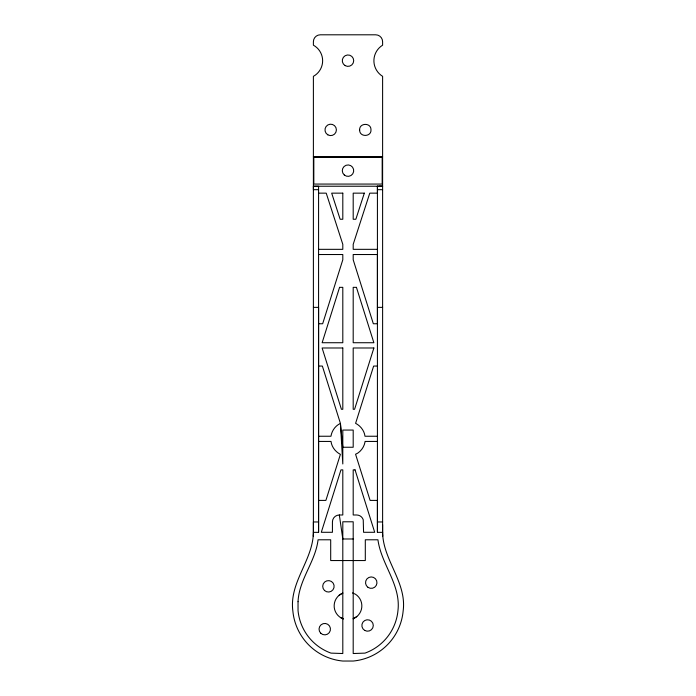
<?xml version="1.0" encoding="UTF-8"?>
<svg xmlns="http://www.w3.org/2000/svg" width="696" height="696" viewBox="0 0 696 696"><rect width="100%" height="100%" fill="white"/><g stroke="black" fill="none" stroke-linecap="round" stroke-linejoin="round"><path stroke-width="1.04" d="M377.423 186.258L382.609 186.232L313.391 186.232L313.391 189.686L318.577 189.686M382.617 524.654L382.617 532.353L382.609 76.334A18.279 18.279 0 0 1 382.609 45.188L382.609 41.725A6.925 6.925 0 0 0 375.692 34.8L320.308 34.8A6.925 6.925 0 0 0 313.391 41.725L313.391 45.188A17.739 17.739 0 0 1 313.391 76.334L313.391 532.353C313.061 560.237 288.944 582.422 292.868 611.114A55.375 55.375 0 0 0 342.789 661.035L353.211 661.035A55.375 55.375 0 0 0 403.132 611.114C407.056 582.422 382.939 560.237 382.609 532.353L377.423 532.353L377.423 500.407L370.107 500.407L355.569 454.236L357.814 453.096A17.304 17.304 0 0 0 365.017 441.977L365.043 441.438L377.423 441.438M313.235 536.19L313.391 532.127M377.423 532.353L377.423 186.232L377.423 193.149L369.776 193.149L353.194 244.331L353.194 249.333L377.423 249.333M339.187 595.219L342.919 593.027A13.842 13.842 0 0 0 343.502 618.996M356.813 616.578L353.081 618.779A13.842 13.842 0 0 0 355.439 594.219L352.454 592.931M313.391 156.809L382.609 156.809M313.391 186.284L318.577 186.276L318.577 532.353L313.383 532.353L313.391 521.965L318.577 521.965M377.423 189.686L382.609 189.686M318.577 193.149L326.224 193.149L342.806 244.331L342.806 249.333L318.577 249.333M318.577 254.527L342.806 254.527L342.806 259.782L322.666 323.753L318.577 323.753M313.391 307.371L318.577 307.371L318.577 532.353M377.423 307.371L382.609 307.371M318.577 366.053L322.361 366.053L340.431 423.438L342.806 447.25L353.194 447.25L353.194 430.058L342.806 430.058L342.806 463.971L340.431 423.438C335.341 425.691 331.801 430.815 330.957 436.244L318.577 436.244M377.423 366.053L373.639 366.053L355.604 423.325C360.528 425.856 364.304 430.685 364.991 436.244L377.423 436.244M318.577 441.438L331.009 441.438C331.696 446.989 335.472 451.817 340.396 454.358L325.893 500.407L318.577 500.407M377.423 521.965L382.617 521.965M353.194 538.982L342.806 538.982L339.344 514.988L342.806 514.988L342.806 469.87L340.953 469.87L321.3 532.292L332.427 532.292L332.427 521.904A6.925 6.925 0 0 1 339.344 514.988M378.876 186.241L382.609 186.258M340.561 617.578L342.806 618.553M382.609 532.127L382.765 536.19M377.423 254.527L377.423 323.753L373.334 323.753L353.194 259.782L353.194 254.527L377.423 254.527M298.036 601.692L298.045 610.627A50.182 50.182 0 0 0 331 653.118L342.806 653.527L342.806 521.783L353.194 521.783L353.194 653.527L365 653.118A50.182 50.182 0 0 0 397.955 610.627C401.053 584.753 381.19 564.386 377.937 539.783L365.304 539.783L365.304 560.55L330.696 560.55L330.696 539.783L318.063 539.783C315.488 561.698 299.036 579.385 298.036 601.692M359.623 130.1C359.519 137.451 371.612 137.025 370.994 129.7C371.09 122.348 358.997 122.774 359.623 130.1M339.57 287.344L322.135 342.728L342.806 342.728L342.806 287.344L339.57 287.344M373.882 347.983L354.586 409.291L353.194 409.291L353.194 347.983L373.882 347.983M364.321 193.149L355.856 219.257L353.194 219.257L353.194 193.149L364.321 193.149M382.182 157.244L313.818 157.244L313.818 184.066L382.182 184.066L382.182 157.244M342.806 193.149L331.679 193.149L340.144 219.257L342.806 219.257L342.806 193.149M356.43 287.344L353.194 287.344L353.194 342.728L373.865 342.728L356.43 287.344M342.806 347.983L322.118 347.983L341.414 409.291L342.806 409.291L342.806 347.983M355.047 469.87L353.194 469.87L353.194 514.988L356.648 514.988A6.925 6.925 0 0 1 363.234 519.773L363.573 532.292L374.7 532.292L355.047 469.87M327.842 134.841A5.707 5.707 0 0 0 336.403 129.9A5.707 5.707 0 0 0 327.842 124.949A5.707 5.707 0 0 0 327.842 134.841M345.146 65.615A5.707 5.707 0 0 0 353.707 60.674A5.707 5.707 0 0 0 345.146 55.723A5.707 5.707 0 0 0 345.146 65.615M320.769 633.247A5.707 5.707 0 0 0 330.287 630.55A5.707 5.707 0 0 0 323.188 623.659A5.707 5.707 0 0 0 320.769 633.247M367.984 587.337A5.707 5.707 0 0 0 376.945 583.135A5.707 5.707 0 0 0 368.828 577.48A5.707 5.707 0 0 0 367.984 587.337M364.721 630.428A5.707 5.707 0 0 0 373.291 625.478A5.707 5.707 0 0 0 364.721 620.536A5.707 5.707 0 0 0 364.721 630.428M324.51 590.486A5.707 5.707 0 0 0 333.984 587.624A5.707 5.707 0 0 0 326.772 580.856A5.707 5.707 0 0 0 324.51 590.486M344.303 175.001A5.707 5.707 0 0 0 353.62 171.686A5.707 5.707 0 0 0 346.086 165.274A5.707 5.707 0 0 0 344.303 175.001"/></g></svg>
